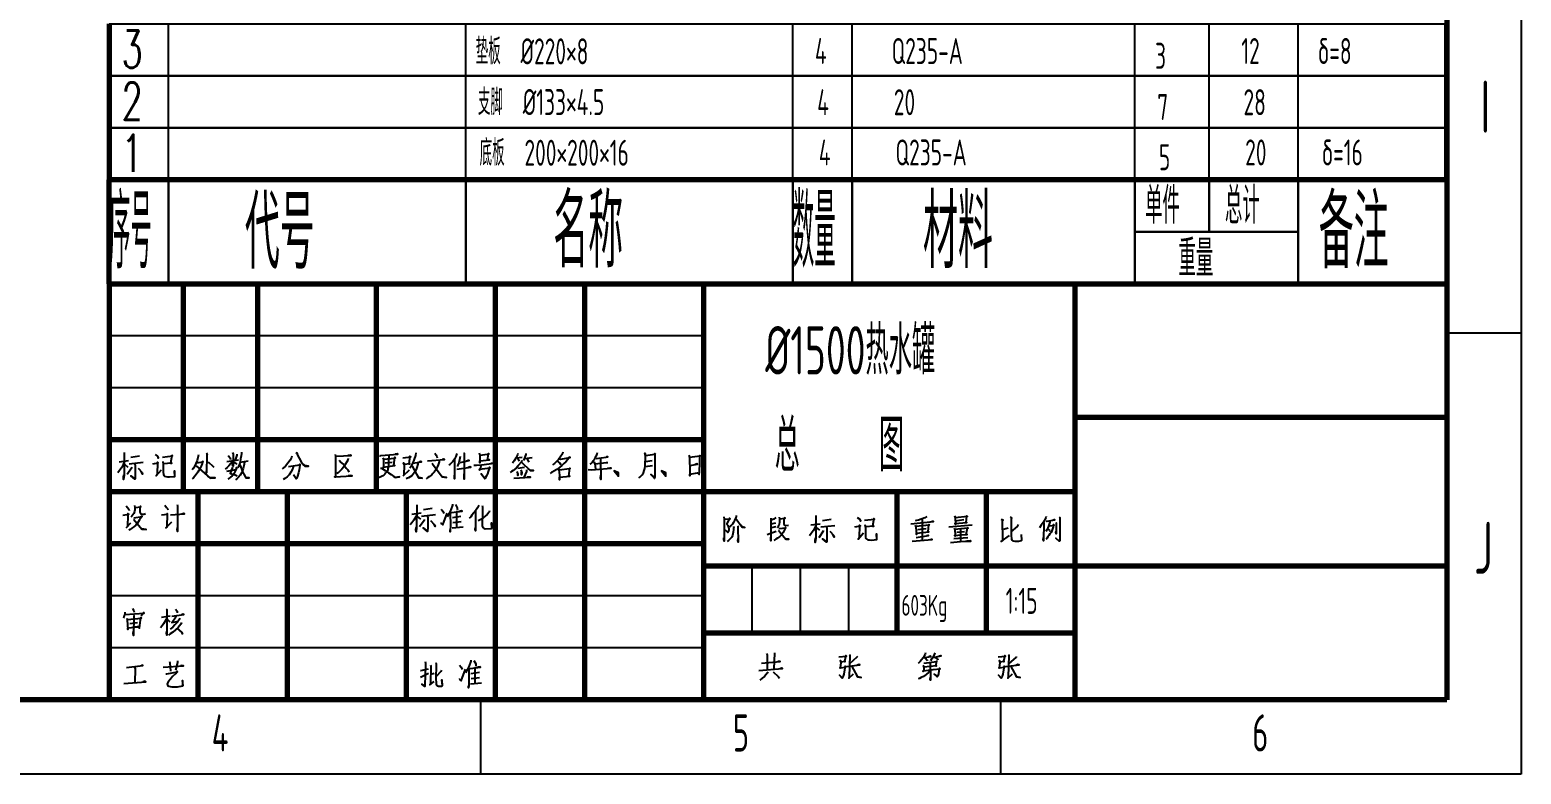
# Model space of a CAD drawing. Header units: millimetres. Extents: x -3150 to 3150, y -4455 to 4455.
# Drawn here: x 140 to 3150, y -4455 to -2952 of the extents above; entities that cross this region are included whole.
import ezdxf

# ---------------------------------------------------------------- set-up
doc = ezdxf.new("R2010")
doc.units = ezdxf.units.MM
doc.linetypes.add('EB_DASHDOT', pattern=[39, 30, -3, 3, -3])
doc.layers.add('CAXA0', color=7, linetype='Continuous', lineweight=70)
doc.styles.add('UserTxtStyle1', font='isocp.shx', dxfattribs={"width": 0.667, "bigfont": 'gbcbig.shx'})
doc.styles.add('UserTxtStyle2', font='txt', dxfattribs={"width": 0.408163, "bigfont": 'gbcbig.shx'})
doc.styles.add('UserTxtStyle3', font='txt', dxfattribs={"width": 0.667, "bigfont": 'gbcbig.shx'})
doc.styles.add('UserTxtStyle4', font='txt', dxfattribs={"width": 0.667, "bigfont": 'gbcbig.shx'})
doc.styles.add('UserTxtStyle5', font='txt', dxfattribs={"width": 0.667, "bigfont": 'gbcbig.shx'})
doc.styles.add('UserTxtStyle6', font='txt', dxfattribs={"width": 0.667, "bigfont": 'gbcbig.shx'})
doc.styles.add('UserTxtStyle7', font='txt', dxfattribs={"width": 0.667, "bigfont": 'gbcbig.shx'})
doc.styles.add('UserTxtStyle8', font='txt', dxfattribs={"width": 0.667, "bigfont": 'gbcbig.shx'})

# ---------------------------------------------------------------- blocks, each defined once
blk = doc.blocks.new('CAXBLOCK1', base_point=(3000, -4305))
at = {"layer": 'CAXA0', "color": 0, "linetype": 'Continuous', "lineweight": 25}
for p, q in [((3150, 4455), (3150, -4455)), ((3000, -3564), (3150, -3564)), ((1050, -4455), (1050, -4305)), ((2100, -4455), (2100, -4305)), ((3150, -4455), (-3150, -4455))]:
    blk.add_line(p, q, dxfattribs=at)
at = {"layer": 'CAXA0', "color": 0, "linetype": 'Continuous', "lineweight": 70}
for p, q in [((3000, 4305), (3000, -4305)), ((3000, -4305), (-2775, -4305))]:
    blk.add_line(p, q, dxfattribs=at)
at = {"layer": 'CAXA0', "color": 0, "linetype": 'Continuous', "lineweight": 25, "attachment_point": 1, "style": 'UserTxtStyle1'}
for s, insert, char_height in [('I', (3067.5, -3054.3), 105), ('J', (3055, -3945.3), 105), ('4', (507.1, -4334.2), 75), ('5', (1558.9, -4334.2), 75), ('6', (2607.1, -4334.2), 75)]:
    blk.add_mtext(s, dxfattribs=dict(at, insert=insert, char_height=char_height))
blk = doc.blocks.new('CAXBLOCK2', base_point=(3000, -3465))
at = {"layer": 'CAXA0', "color": 0, "linetype": 'Continuous', "lineweight": 70}
for p, q in [((300, -3465), (3000, -3465)), ((300, -3465), (300, -4305)), ((450, -3885), (450, -3465)), ((600, -3885), (600, -3465)), ((840, -3885), (840, -3465)), ((1080, -3885), (1080, -3465)), ((1260, -3885), (1260, -3465)), ((1500, -3465), (1500, -4305)), ((2250, -4305), (2250, -3465)), ((3000, -3465), (3000, -4305)), ((3000, -3735), (2250, -3735)), ((1500, -3780), (300, -3780)), ((2250, -3885), (300, -3885)), ((480, -4305), (480, -3885)), ((660, -4305), (660, -3885)), ((900, -4305), (900, -3885)), ((1080, -4305), (1080, -3885)), ((1260, -4305), (1260, -3885)), ((1890, -3885), (1890, -4170)), ((2070, -3885), (2070, -4170)), ((1500, -3990), (300, -3990)), ((2250, -4035), (1500, -4035)), ((3000, -4035), (2250, -4035)), ((2250, -4170), (1500, -4170)), ((3000, -4305), (300, -4305))]:
    blk.add_line(p, q, dxfattribs=at)
at = {"layer": 'CAXA0', "color": 0, "linetype": 'Continuous', "lineweight": 25}
for p, q in [((1500, -3570), (300, -3570)), ((1500, -3675), (300, -3675)), ((1597.5, -4035), (1597.5, -4170)), ((1695, -4035), (1695, -4170)), ((1792.5, -4035), (1792.5, -4170)), ((1500, -4095), (300, -4095)), ((1500, -4200), (300, -4200))]:
    blk.add_line(p, q, dxfattribs=at)
for points in [[(320.5, -3824.2), (339.3, -3821.6)], [(330.5, -3805.4), (330.1, -3851.3), (329.2, -3859.6), (328.8, -3855.2), (329.7, -3850.4)], [(344.1, -3815), (361.6, -3812.4)], [(392.8, -3809.3), (398, -3812.8), (399.3, -3814.6), (399.3, -3816.8), (398.9, -3813.7)], [(407.7, -3814.6), (427.8, -3812.4), (426.5, -3811.1), (423.8, -3826.8), (426.5, -3826.8), (409.4, -3828.1)], [(480.1, -3810.4), (479.7, -3813), (477.5, -3821.8), (474.8, -3827.9), (472.7, -3832.3), (470, -3836.7), (467.4, -3840.2)], [(496.3, -3806), (497.6, -3808.2), (497.2, -3810.4), (496.7, -3846.7), (496.3, -3844.5), (497.2, -3839.7)], [(537.5, -3823.5), (561.2, -3820)], [(540.2, -3811.3), (544.1, -3816.1), (545, -3819.2)], [(549.3, -3805.6), (550.2, -3808.7), (550.2, -3832.7), (549.3, -3829.7), (550.2, -3827)], [(558.1, -3808.7), (558.1, -3810.8), (554.6, -3820.9)], [(567.3, -3804.7), (567.3, -3807.3), (566.8, -3812.2), (565.5, -3818.3), (564.2, -3824.8), (562.5, -3830.1), (560.3, -3834.9), (559.8, -3836.2)], [(564.7, -3824.8), (580.8, -3822.2)], [(668.8, -3812.6), (668.4, -3815.7), (665.3, -3820.9), (660.5, -3827), (655.7, -3832.7), (651.8, -3836.2), (649.2, -3838.4)], [(676.7, -3805.2), (678.9, -3806), (680.2, -3810.8), (683.3, -3817), (687.7, -3824), (693.3, -3831), (695.1, -3833.2), (702.1, -3832.7), (695.1, -3831.8), (692.9, -3829.7)], [(756.3, -3809.1), (756.7, -3813.5), (756.7, -3855.5), (755, -3854.2), (790.8, -3852.4), (788.2, -3852), (782.5, -3852.8)], [(757.6, -3813), (788.7, -3811.3), (787.3, -3810.8), (782.1, -3811.7)], [(782.5, -3817.4), (781.7, -3820.9), (779.5, -3824.4), (776.4, -3829.7), (773.8, -3834), (769.8, -3838.8), (765.9, -3843.2), (762.4, -3846.3), (759.8, -3848)], [(764.2, -3820.9), (768.5, -3825.3), (773.8, -3830.5), (778.6, -3836.7), (781.7, -3840.6), (783.8, -3845.4)], [(864.4, -3810.6), (864, -3824.6), (863.6, -3831.6), (863.2, -3835.6), (862.8, -3837.8), (862.4, -3840.4), (861.2, -3843), (860, -3845.2), (858, -3847.4), (856.4, -3849.1), (854.4, -3850.9), (852.4, -3852.6), (849.6, -3853.9), (846.8, -3855.2), (844, -3856.6), (842.8, -3857)], [(846, -3811.1), (847.6, -3811.9), (848.4, -3811.5), (882.8, -3808.4), (881.6, -3808), (877.6, -3808.9)], [(852.4, -3815.9), (853.6, -3819.8), (853.6, -3828.1), (853.6, -3835.6), (853.2, -3834.7), (876.8, -3831.6), (874.4, -3831.6), (876.8, -3815), (877.6, -3816.3), (876.4, -3817.2), (853.6, -3819.4)], [(892.8, -3816.3), (908.8, -3814.1), (907.2, -3812.8), (905.2, -3828.1), (907.2, -3828.1), (895.2, -3829.9), (894.4, -3825.9), (895.2, -3830.8), (894.8, -3850.4)], [(919.2, -3806.2), (918.4, -3811.5), (916, -3818.5), (912.8, -3825.9), (910.4, -3830.8), (908.8, -3834.2), (907.2, -3837.3)], [(966, -3821.6), (966, -3824.2), (964, -3830.3), (962, -3835.1), (959.6, -3840.4), (956, -3844.8), (955.6, -3845.6), (953.2, -3847.8), (950.4, -3850.9), (946.8, -3853.5), (943.6, -3856.1), (940, -3858.3)], [(942.4, -3822.4), (977.2, -3819.4), (974.8, -3818.9), (972.4, -3819.8)], [(957.2, -3806.7), (960, -3810.6), (961.2, -3813.2), (962, -3815.9)], [(1001.6, -3807.6), (999.6, -3813.2), (996.8, -3818.5), (993.6, -3823.3), (990.4, -3827.2), (988, -3829.9), (986.4, -3831.6)], [(996.8, -3819.8), (997.2, -3846.1), (997.2, -3853.5), (997.2, -3858.8), (996.8, -3856.1), (997.2, -3851.3)], [(1008.4, -3813.2), (1007.2, -3820.2), (1005.6, -3826.4), (1004, -3830.8), (1002.8, -3833.4)], [(1008.4, -3825.5), (1026.8, -3821.6), (1024.8, -3821.6), (1021.6, -3822.9)], [(1016, -3805.8), (1017.2, -3807.6), (1016.4, -3806.7), (1016.8, -3859.2), (1016.4, -3855.2), (1016.8, -3848.7)], [(1046.8, -3805.8), (1048.4, -3811.1), (1048.4, -3826.4), (1048.4, -3822.4), (1067.6, -3820.2), (1064.4, -3820.2), (1065.2, -3809.3), (1065.6, -3807.6), (1066.4, -3808.9), (1063.6, -3809.3), (1048.4, -3811.1)], [(1133, -3821.8), (1132.6, -3824), (1125.6, -3831.8), (1125.1, -3832.7), (1121.6, -3836.7), (1115.5, -3841.5), (1112.4, -3843.7), (1109.4, -3845.8)], [(1124.7, -3807.3), (1124.2, -3810.4), (1120.8, -3817), (1117.7, -3822.2), (1114.2, -3826.6)], [(1121.2, -3816.1), (1133.9, -3814.8)], [(1124.2, -3816.5), (1127.3, -3823.1)], [(1140.9, -3807.3), (1141.3, -3809.5), (1136.1, -3821.8)], [(1138.2, -3817.4), (1154, -3815.2)], [(1143.1, -3817.8), (1147, -3824.8)], [(1209.6, -3818.3), (1210.9, -3818.7), (1230.6, -3815.7), (1229.3, -3814.8), (1225.8, -3819.2), (1221.9, -3824), (1217.9, -3827.9), (1213.6, -3831.8), (1208.8, -3835.8), (1203.5, -3839.7), (1197.8, -3843.2), (1196.9, -3843.7), (1193.4, -3845.4), (1189.9, -3847.6)], [(1215.8, -3804.7), (1215.3, -3807.8), (1210.1, -3814.8), (1207, -3819.2), (1203.5, -3823.1), (1199.1, -3827.5), (1194.8, -3830.5)], [(1270.7, -3829.2), (1271.1, -3829.2), (1273.1, -3827.5), (1275.5, -3824.8), (1277.2, -3822.2), (1279.6, -3819.2), (1281.6, -3815.7), (1283.2, -3812.2), (1284.4, -3810), (1285.2, -3808.2), (1286, -3805.2)], [(1282.8, -3817.8), (1303.4, -3814.8), (1306.6, -3814.3), (1304.2, -3813.9), (1301.8, -3815.2)], [(1292.1, -3816.5), (1292.5, -3859.8), (1291.7, -3857.2), (1292.5, -3851.1)], [(1368.9, -3856.8), (1370.9, -3855), (1373.3, -3853.3), (1376.2, -3850.2), (1378.6, -3846.3), (1380.2, -3841.9), (1381.4, -3837.5), (1382.2, -3832.7), (1382.2, -3826.6), (1382.2, -3825.7), (1382.6, -3819.2), (1382.6, -3811.3), (1381.4, -3806.5), (1382.6, -3811.3), (1401.2, -3808.7), (1401.2, -3807.3), (1402.4, -3808.7), (1401.2, -3809.1), (1401.6, -3854.6), (1400.8, -3858.1), (1398.8, -3855), (1396.4, -3852.8), (1396.4, -3852.4), (1393.1, -3849.8), (1401.2, -3856.8)], [(1382.6, -3823.5), (1395.9, -3821.3)], [(1470.3, -3810.8), (1471.1, -3815.2), (1471.5, -3824.8), (1471.9, -3834.9), (1471.9, -3836.2), (1471.9, -3843.2), (1471.9, -3852.4), (1471.9, -3849.3), (1487.7, -3846.7), (1490.9, -3849.8), (1491.7, -3845.8), (1491.7, -3840.6), (1492.1, -3830.5), (1492.5, -3820), (1492.5, -3811.3), (1492.9, -3812.6), (1471.5, -3815.7)], [(330.5, -3824.6), (328.3, -3829.9), (324.8, -3836), (320.9, -3841.7), (317.4, -3846.1)], [(331.4, -3829), (338, -3834.7)], [(345.8, -3835.1), (345.4, -3836.9), (336.2, -3850)], [(340.2, -3828.1), (368.6, -3825.1)], [(351.5, -3828.1), (352.8, -3830.8), (352.8, -3852.6), (352.4, -3857.4), (352, -3859.2), (343.7, -3852.2), (352, -3858.3)], [(358.5, -3836.9), (366.4, -3845.6), (367.7, -3849.1), (364.7, -3843.4)], [(388, -3828.1), (399.3, -3825.9), (397.6, -3824.6), (396.7, -3850), (395, -3852.6), (405.5, -3840.4)], [(408.5, -3823.3), (409.4, -3829.9), (409.4, -3844.8), (409.8, -3849.6), (410.7, -3851.8), (412, -3853.1), (414.2, -3853.9), (417.7, -3854.4), (421.7, -3854.8), (432.6, -3853.5), (431.7, -3842.1), (431.7, -3853.5)], [(475.7, -3826.2), (489.7, -3824.4), (488.4, -3823.5), (487.5, -3827.5), (485.8, -3833.2), (484, -3836.7), (481.4, -3841.5), (479.2, -3845.4), (475.7, -3849.8), (473.1, -3853.3), (470, -3856.3), (467.8, -3858.5)], [(475.7, -3832.3), (503.7, -3857.2), (513.8, -3856.8), (513.3, -3856.8), (504.2, -3856.3), (499.3, -3853.3)], [(500.2, -3824.8), (501.1, -3825.3), (509, -3832.3), (511.2, -3834.9)], [(549.8, -3823.1), (545.8, -3827.9), (541.9, -3832.3), (538, -3835.8), (534, -3838.8)], [(537.5, -3842.8), (556.3, -3839.7), (556.8, -3835.8), (556.8, -3837.5), (554.6, -3842.8), (551.5, -3848.5), (548.5, -3852.8), (545, -3855.5), (541.9, -3858.1), (539.7, -3859.4)], [(548.9, -3835.3), (544.1, -3847.6), (547.2, -3848.5), (550.7, -3849.3), (554.2, -3850.7), (558.5, -3852.4)], [(550.2, -3824), (555.5, -3826.6), (558.1, -3828.8)], [(573.4, -3824.8), (572.1, -3832.3), (570.8, -3837.5), (569.5, -3841.9), (567.7, -3845.8), (564.2, -3851.1), (561.2, -3855), (557.7, -3858.5), (555, -3860.3)], [(563.8, -3830.5), (564.7, -3831.4), (569, -3843.7), (572.1, -3849.3), (575.2, -3855.5), (576, -3856.8), (582.6, -3856.3), (576, -3855.9), (573.8, -3853.3)], [(671, -3832.7), (671.5, -3835.3), (669.3, -3840.6), (667.1, -3845), (663.6, -3850.7), (659.2, -3854.6), (654.8, -3857.7), (651.3, -3859.8)], [(662.3, -3833.6), (685, -3830.5), (685, -3829.2), (685.9, -3830.1), (685, -3831), (683.7, -3840.6), (682.4, -3846.7), (680.2, -3853.3), (678, -3857.7), (677.6, -3858.5), (675, -3854.2), (671.9, -3850.7)], [(847.6, -3836.9), (849.6, -3836.9), (857.2, -3841.7), (863.6, -3846.1), (869.6, -3850), (877.2, -3855.7), (886, -3854.8), (877.6, -3855.7), (874.8, -3853.9)], [(857.2, -3826.4), (871.6, -3824.6)], [(893.6, -3852.2), (906, -3840.4)], [(922.8, -3825.9), (922.8, -3828.6), (921.2, -3835.6), (919.6, -3839.5), (918, -3843), (916, -3846.1), (913.6, -3849.1), (910.8, -3852.2), (907.6, -3854.4), (904.4, -3856.6), (902, -3857.4), (899.6, -3858.3)], [(910.8, -3832.5), (912, -3832.9), (924.4, -3856.6), (932, -3857), (924.8, -3855.7), (922.8, -3853.1)], [(912.8, -3826.8), (930.8, -3824.2), (928.8, -3823.8), (925.6, -3824.6)], [(951.2, -3827.2), (952.8, -3828.1), (972, -3854.8), (980.8, -3856.1), (972.4, -3854.4), (969.6, -3851.8)], [(1002, -3839.1), (1030.4, -3834.7), (1028.4, -3834.2), (1024.8, -3835.6)], [(1036, -3831.2), (1041.2, -3831.2), (1051.6, -3830.3), (1077.2, -3827.2), (1074.4, -3826.8), (1070.4, -3827.7)], [(1051.2, -3830.3), (1048.4, -3840.8), (1047.6, -3839.1), (1068.8, -3836.4), (1067.6, -3834.7), (1067.6, -3836.4), (1065.2, -3843.9), (1063.6, -3848.7), (1061.6, -3852.6), (1060, -3855.7), (1058.8, -3857.9), (1058, -3858.3), (1050.8, -3848.2), (1058.4, -3857.4)], [(1122.9, -3843.7), (1125.1, -3849.3), (1125.1, -3852), (1124.7, -3848.5)], [(1138.7, -3835.8), (1124.7, -3837.5)], [(1131.2, -3840.2), (1133, -3846.7), (1132.1, -3850.2), (1132.1, -3845.4)], [(1132.1, -3824.8), (1149.6, -3841.5), (1156.6, -3841.5), (1149.6, -3841), (1146.1, -3838)], [(1142.2, -3840.6), (1142.2, -3843.7), (1136.9, -3855.9)], [(1204.8, -3823.1), (1205.7, -3823.5), (1210.5, -3827.5), (1210.9, -3829.7), (1209.2, -3826.6)], [(1207, -3838.8), (1207.9, -3840.2), (1208.8, -3851.1), (1209.2, -3852.4), (1209.2, -3860.3), (1208.8, -3856.8), (1208.8, -3855.5), (1230.2, -3853.3), (1229.8, -3853.3), (1227.6, -3853.3), (1229.8, -3837.1), (1230.6, -3838), (1229.3, -3838.4), (1208.3, -3841)], [(1267.1, -3839.7), (1273.1, -3840.6), (1281.6, -3839.7), (1313.1, -3837.1), (1310.7, -3836.7), (1306.2, -3837.5)], [(1306.6, -3826.2), (1303, -3826.2), (1280.8, -3828.8), (1279.2, -3824.8), (1280.4, -3827.5), (1281.6, -3839.3)], [(1327.6, -3848.9), (1319.1, -3842.1), (1328, -3853.4), (1328, -3846.5), (1319.1, -3842.1)], [(1396.8, -3832.3), (1381.8, -3834)], [(1423.4, -3848.9), (1414.8, -3842.1), (1423.8, -3853.4), (1423.8, -3846.5), (1414.8, -3842.1)], [(1471.9, -3831.4), (1487.7, -3828.8), (1486.1, -3828.3), (1482.4, -3830.1)], [(1117.2, -3857.2), (1150.5, -3855), (1148.3, -3855), (1143.5, -3855.5)], [(351.5, -3912.6), (351.9, -3916.5), (351.9, -3920.9), (351, -3924.8), (349.7, -3928.8), (348, -3931.4), (346.2, -3933.6), (344, -3935.8)], [(412.3, -3911.7), (415.8, -3916.1), (417.6, -3918.2), (418.5, -3920.9)], [(437.3, -3910.4), (437.7, -3913.4), (437.7, -3964.6), (437.3, -3961.1), (437.7, -3956.8)], [(920.9, -3911), (920.5, -3957), (919.6, -3965.3), (919.2, -3960.9), (920.1, -3956.1)], [(993.1, -3909.7), (993.1, -3911.9), (989.6, -3921.1), (986.1, -3928.1), (982.1, -3935.1)], [(999.2, -3910.2), (1002.7, -3917.2), (1002.7, -3918.9), (1003.1, -3921.1)], [(1045.9, -3911.9), (1045.1, -3914.5), (1043.3, -3917.2), (1039.4, -3923.3), (1036.3, -3927.2), (1032.4, -3932), (1029.8, -3935.1), (1026.7, -3937.7)], [(1052.9, -3912.3), (1053.8, -3915.4), (1053.8, -3920.2), (1053.8, -3921.1), (1052.9, -3953.5), (1053.8, -3955.7), (1054.2, -3957), (1055.1, -3957.8), (1056.9, -3958.7), (1059.1, -3959.2), (1071.3, -3958.7), (1072.2, -3958.3), (1071.8, -3947.3), (1071.8, -3958.3)], [(327.8, -3931.8), (339.7, -3930.1), (337.9, -3928.3), (337.5, -3931.8), (337, -3955), (334.8, -3956.8), (344, -3947.6)], [(334.4, -3913.4), (339.7, -3919.6), (340.5, -3922.2)], [(349.7, -3937.1), (366.8, -3934.9), (365.5, -3933.6), (363.7, -3937.1), (361.5, -3941.4), (359.3, -3944.9), (357.2, -3948), (353.7, -3951.9), (349.7, -3955.4), (345.8, -3958.5), (342.7, -3960.7), (340.1, -3962)], [(349.3, -3941), (350.2, -3941), (366.3, -3960.2), (374.7, -3960.7), (366.3, -3959.4), (364.2, -3957.6)], [(352.3, -3916.1), (364.2, -3915.2), (363.3, -3913.9), (362, -3917.4), (362, -3920.4), (362, -3923.1), (362, -3926.1), (362.4, -3927.4), (363.3, -3928.8), (365, -3929.2), (367.2, -3929.6), (370.3, -3929.6), (372, -3929.2), (373.3, -3928.3)], [(405.8, -3931.4), (418, -3929.6), (417.2, -3928.8), (416.3, -3955.9), (414.5, -3957.6), (426.3, -3945.4)], [(423.7, -3931.4), (452.2, -3929.2), (450.4, -3928.8), (446.9, -3929.6)], [(920.9, -3930.3), (918.8, -3935.5), (915.2, -3941.7), (911.3, -3947.3), (907.8, -3951.7)], [(910.9, -3929.8), (929.7, -3927.2)], [(921.8, -3934.7), (928.4, -3940.3)], [(936.2, -3940.8), (935.8, -3942.5), (926.6, -3955.7)], [(930.6, -3933.8), (959, -3930.7)], [(941.9, -3933.8), (943.2, -3936.4), (943.2, -3958.3), (942.8, -3963.1), (942.4, -3964.8), (934.1, -3957.8), (942.4, -3964)], [(934.5, -3920.7), (952, -3918)], [(948.9, -3942.5), (956.8, -3951.3), (958.1, -3954.8), (955.1, -3949.1)], [(969, -3948.2), (969.4, -3947.8), (973.4, -3951.7), (982.1, -3928.1)], [(969.9, -3919.8), (973.4, -3923.7), (975.6, -3928.5)], [(988.7, -3925.5), (989.1, -3955.2), (988.7, -3960.9), (988.2, -3965.3), (988.2, -3961.3)], [(991.3, -3926.8), (1012.3, -3923.7), (1011.4, -3923.3), (1007.5, -3924.2), (1000.9, -3925.5), (1000.9, -3957)], [(993.1, -3936.4), (1010.1, -3934.2)], [(1039.4, -3923.7), (1039.4, -3963.5), (1038.9, -3960.5), (1039.4, -3957)], [(1067.8, -3923.3), (1067.4, -3925.9), (1063, -3930.3), (1059.1, -3934.2), (1055.6, -3936.4), (1051.6, -3939.9), (1045.1, -3943.4)], [(1540.4, -3935.1), (1541.2, -3939.9), (1541.2, -3984.5), (1540.4, -3981.4), (1540.8, -3977.5)], [(1541.7, -3939.9), (1553.5, -3939), (1552.2, -3938.1), (1546.5, -3949.1), (1546.5, -3949.9), (1547.4, -3951.2), (1548.7, -3953), (1549.6, -3954.8), (1550.4, -3956.5), (1550.9, -3959.1), (1550.9, -3961.3), (1550.4, -3963.5), (1550, -3965.2), (1549.1, -3966.6), (1544.3, -3962.2)], [(1565.8, -3932.9), (1565.8, -3935.1), (1564.4, -3938.1), (1562.2, -3942.5), (1560.1, -3946.4), (1557.9, -3949.9), (1555.7, -3953), (1553.1, -3956.1)], [(1564.9, -3938.6), (1578, -3956.1), (1583.2, -3956.9), (1578, -3955.2), (1574.9, -3952.1)], [(1635.4, -3938.1), (1635.9, -3942.1), (1635.9, -3983.6), (1635.9, -3980.1), (1635.9, -3976.6)], [(1645.9, -3936.8), (1641.6, -3939.9), (1636.3, -3942.1)], [(1652.5, -3935.9), (1653.4, -3939.9), (1652.9, -3946), (1652.5, -3949.9), (1651.6, -3952.6), (1650.7, -3954.8), (1649.4, -3956.1), (1648.1, -3957.8)], [(1653.4, -3939.4), (1664.3, -3937.7), (1663.4, -3937.2), (1662.1, -3939.9), (1661.7, -3943.4), (1661.7, -3948.2), (1662.1, -3950.4), (1662.6, -3951.7), (1663.9, -3952.1), (1665.6, -3953), (1670.9, -3952.1)], [(1726.6, -3932.9), (1726.1, -3978.8), (1725.2, -3987.1), (1724.8, -3982.8), (1725.7, -3977.9)], [(1740.1, -3942.5), (1757.6, -3939.9)], [(1809.8, -3936.8), (1815.1, -3940.3), (1816.4, -3942.1), (1816.4, -3944.2), (1815.9, -3941.2)], [(1824.7, -3942.1), (1844.8, -3939.9), (1843.5, -3938.6), (1840.9, -3954.3), (1843.5, -3954.3), (1826.4, -3955.6)], [(1950.4, -3934.8), (1946.5, -3937.5), (1939.1, -3940.1), (1933.4, -3941.8), (1929.9, -3942.7), (1927.2, -3943.2)], [(1941.2, -3939.7), (1940.8, -3983)], [(2006.5, -3933.1), (2007.8, -3937.5), (2008.2, -3951), (2006.9, -3948.8), (2031.4, -3946.7), (2030.1, -3946.7), (2031.4, -3933.5), (2032.8, -3934.4), (2007.8, -3937)], [(2007.8, -3943.2), (2025.3, -3941)], [(2100.5, -3939.7), (2104.8, -3942.3), (2102.2, -3941.4), (2103.1, -3983.4), (2100.5, -3985.2), (2117.1, -3973.3)], [(2118.4, -3934.8), (2121.9, -3937.9), (2120.6, -3937), (2120.6, -3946.2), (2120.6, -3955.4), (2120.6, -3963.7), (2120.6, -3969.8), (2120.6, -3970.3), (2120.6, -3972), (2121, -3980.3), (2122.3, -3982.5), (2124.1, -3983.8), (2128, -3984.7), (2135.9, -3984.3), (2141.6, -3983), (2142, -3982.5), (2141.2, -3971.2)], [(2191.1, -3934.8), (2190.7, -3937), (2185.4, -3946.7), (2181, -3952.3), (2177.5, -3957.6)], [(2191.5, -3943.6), (2192.4, -3944), (2193.3, -3944), (2208.6, -3941.4), (2207.3, -3941.4), (2205.1, -3942.3)], [(2217.8, -3935.3), (2219.5, -3937), (2218.7, -3937.5), (2219.1, -3980.8), (2219.1, -3981.2), (2218.7, -3983.8), (2217.8, -3984.7), (2210.8, -3978.2), (2217.8, -3984.3), (2218.7, -3982.5)], [(992.2, -3957.8), (1014.5, -3955.7)], [(993.5, -3946.9), (1010.6, -3944.7)], [(1560.1, -3953.9), (1560.9, -3956.5), (1560.1, -3957.4), (1560.1, -3960.9), (1559.6, -3966.1), (1558.8, -3969.6), (1557.9, -3973.1), (1556.6, -3976.2), (1554.4, -3978.8), (1552.2, -3981), (1550, -3983.2), (1547.4, -3985.4)], [(1568.8, -3953.4), (1569.7, -3954.8), (1569.2, -3955.2), (1569.7, -3986.2), (1569.2, -3982.8), (1569.7, -3978.8)], [(1628.4, -3970.9), (1646.4, -3963.9)], [(1636.3, -3949.1), (1645.5, -3947.3)], [(1645.5, -3955.6), (1636.3, -3957.8)], [(1651.6, -3959.1), (1652.1, -3959.1), (1666.1, -3957.8), (1665.2, -3956.5), (1663, -3961.3), (1661.7, -3964.4), (1660.4, -3967), (1658.6, -3969.6), (1656.4, -3972.2), (1653.8, -3974.9), (1651.6, -3976.6), (1649, -3978.4), (1645.9, -3980.6), (1643.7, -3981.9), (1641.6, -3983.2)], [(1650.7, -3962.6), (1652.1, -3963.9), (1665.6, -3980.6), (1672.2, -3980.6), (1666.1, -3980.1), (1663.9, -3978.4)], [(1726.6, -3952.1), (1724.4, -3957.4), (1720.9, -3963.5), (1716.9, -3969.2), (1713.4, -3973.6)], [(1716.5, -3951.7), (1735.3, -3949.1)], [(1727.4, -3956.5), (1734, -3962.2)], [(1741.9, -3962.6), (1741.4, -3964.4), (1732.2, -3977.5)], [(1736.2, -3955.6), (1764.6, -3952.6)], [(1747.6, -3955.6), (1748.9, -3958.2), (1748.9, -3980.1), (1748.4, -3984.9), (1748, -3986.7), (1739.7, -3979.7), (1748, -3985.8)], [(1754.6, -3964.4), (1762.4, -3973.1), (1763.7, -3976.6), (1760.7, -3970.9)], [(1805, -3955.6), (1816.4, -3953.4), (1814.6, -3952.1), (1813.7, -3977.5), (1812, -3980.1), (1822.5, -3967.9)], [(1825.6, -3950.8), (1826.4, -3957.4), (1826.4, -3972.2), (1826.9, -3977.1), (1827.7, -3979.2), (1829.1, -3980.6), (1831.2, -3981.4), (1834.7, -3981.9), (1838.7, -3982.3), (1849.6, -3981), (1848.7, -3969.6), (1848.7, -3981)], [(1918.1, -3949.7), (1963.6, -3944.9), (1961.8, -3944.5), (1957.4, -3945.8)], [(1927.2, -3952.3), (1928.1, -3956.3), (1929, -3963.3), (1929.4, -3970.7), (1929.4, -3968.1), (1954.8, -3965.9), (1953.1, -3965.9), (1954.8, -3950.6), (1955.2, -3951.9), (1928.1, -3955)], [(1928.6, -3976.8), (1953.9, -3973.3), (1952.2, -3972.9), (1949.6, -3973.8)], [(1932.5, -3961.1), (1949.1, -3958.9)], [(1995.1, -3955.8), (2010.9, -3954.1), (2041.9, -3951.5)], [(2005.6, -3958), (2006.9, -3961.5), (2007.4, -3972), (2007.4, -3974.2), (2006.1, -3972.9), (2019.6, -3971.6), (2031.9, -3971.2), (2030.1, -3970.7), (2032.3, -3957.2), (2034.1, -3958), (2019.2, -3959.8), (2006.9, -3961.1)], [(2011.3, -3966.3), (2026.6, -3965)], [(2018.7, -3959.8), (2018.7, -3985.2)], [(2105.3, -3960.2), (2114.9, -3957.6)], [(2120.6, -3965.9), (2133.3, -3954.5), (2135.5, -3950.6)], [(2186.3, -3946.7), (2185.8, -3983.8), (2185.4, -3981.2), (2185.4, -3980.8), (2185.8, -3976.8)], [(2198.5, -3944.9), (2199, -3945.8), (2196.8, -3951.9), (2194.6, -3957.6), (2192.4, -3961.5), (2190.7, -3964.6)], [(2198.5, -3953.2), (2207.3, -3951.9), (2206.4, -3950.6), (2205.5, -3955.4), (2203.8, -3959.8), (2202.9, -3963.3), (2201.2, -3966.8), (2199, -3969.8), (2196.8, -3973.3), (2194.6, -3976), (2192.4, -3979), (2190.7, -3980.3)], [(2194.2, -3959.8), (2198.1, -3962.4), (2199, -3964.6)], [(2211.2, -3947.1), (2212.1, -3948), (2211.2, -3948.4), (2211.2, -3969.4), (2210.8, -3967.2), (2211.2, -3964.6)], [(1921.1, -3984.7), (1960.9, -3981.2), (1959.2, -3980.8), (1956.6, -3981.7)], [(1998.2, -3986.9), (2018.7, -3985.2), (2028.8, -3984.3), (2039.3, -3984.3), (2038, -3983.8), (2031.4, -3984.3)], [(2005.2, -3979), (2033.2, -3976.8)], [(347.3, -4120.4), (349.9, -4124.8), (350.8, -4127.8)], [(415.2, -4120.8), (416.9, -4123), (416.5, -4122.6), (416.5, -4174.2), (416.1, -4170.2), (416.5, -4165.9)], [(434, -4121.7), (437.1, -4126.1), (437.5, -4127.8), (437.1, -4129.1)], [(331.6, -4127.8), (331.6, -4131.8), (330.7, -4134.8), (329.8, -4137.9), (328.9, -4140.1)], [(331.6, -4132.6), (370.9, -4130), (370.1, -4128.7), (364.8, -4135.7)], [(335.5, -4139.6), (336.4, -4143.6), (338.1, -4162.8), (337.7, -4159.3), (359.6, -4157.6), (356.9, -4157.1), (352.1, -4158)], [(359.6, -4157.6), (361.3, -4159.8), (363.9, -4138.8), (364.8, -4140.5), (337.3, -4143.6)], [(341.6, -4150.6), (357.4, -4148.8)], [(349.1, -4133.9), (349.9, -4134.8), (349.5, -4174.6), (348.6, -4170.7), (349.5, -4165.9)], [(416.9, -4139.2), (413, -4146.2), (409.9, -4151.4), (407.3, -4155.4), (403.8, -4159.3)], [(423.1, -4136.1), (406, -4138.8)], [(416.9, -4142.2), (422.6, -4147.5)], [(445.8, -4148.8), (444.5, -4151.9), (439.2, -4158.9), (434, -4163.2), (428.3, -4168.1), (423.5, -4171.6), (419.6, -4174.2)], [(442.7, -4140.1), (442.3, -4142.2), (437.1, -4148.8), (436.6, -4149.2), (432.7, -4153.6), (428.3, -4158), (423.5, -4161.9)], [(426.6, -4135.7), (451.1, -4132.2), (449.3, -4131.8), (445.8, -4133.1)], [(435.3, -4135.2), (434.9, -4137.9), (427.4, -4148.4), (426.6, -4148.8), (440.1, -4145.8)], [(437.5, -4160.6), (446.2, -4168.1), (448, -4171.6), (445.4, -4167.2)], [(1626.6, -4211.5), (1627.9, -4214.1), (1628.3, -4243.8)], [(1643.2, -4210.2), (1641.5, -4243)], [(1794.1, -4213.2), (1795.8, -4215), (1795, -4214.5), (1793.7, -4259.2), (1792.8, -4260.9), (1802.4, -4252.2)], [(1947.6, -4209.7), (1947.2, -4212.3), (1942.8, -4219.8), (1939.7, -4224.2), (1937.1, -4227.2), (1933.2, -4231.2)], [(1966.4, -4210.2), (1966, -4211.9), (1962.5, -4219.3), (1959.8, -4222.8), (1957.7, -4225.9)], [(2115.1, -4213.2), (2116.8, -4215), (2116, -4214.5), (2114.7, -4259.2), (2113.8, -4260.9), (2123.4, -4252.2)], [(334.8, -4239.4), (368.1, -4235.4), (366.3, -4235), (363.7, -4235.9)], [(351.5, -4238.9), (352.3, -4242.4), (351.9, -4270)], [(408.8, -4238.9), (450, -4235.9), (446.9, -4235.4), (443.8, -4236.3)], [(422, -4227.6), (422.8, -4230.2), (423.7, -4247.2)], [(438.2, -4226.2), (438.2, -4229.3), (433.8, -4244.6)], [(928.3, -4245.3), (929.2, -4245.3), (944.5, -4242.2)], [(937.9, -4227.3), (938.3, -4230.8), (937.5, -4276.3), (937, -4278.1), (930.9, -4273.3), (937, -4277.2)], [(948.4, -4234.8), (949.3, -4237), (948.8, -4273.3), (947.1, -4274.6), (955.8, -4267.6)], [(959.3, -4229.5), (960.2, -4232.2), (959.3, -4264.5), (959.8, -4268.5), (959.8, -4271.1), (960.2, -4273.3), (961.1, -4275), (962.4, -4276.3), (963.3, -4276.8), (965, -4277.2), (966.8, -4277.2), (971.2, -4277.2), (972.5, -4276.3), (972.9, -4275.9), (971.6, -4264.5), (972.5, -4276.3), (971.6, -4276.8)], [(1006.2, -4263.2), (1006.7, -4262.8), (1010.6, -4266.7), (1019.3, -4243.1)], [(1007.1, -4234.8), (1010.6, -4238.7), (1012.8, -4243.5)], [(1030.3, -4224.7), (1030.3, -4226.9), (1026.8, -4236.1), (1023.3, -4243.1), (1019.3, -4250.1)], [(1025.9, -4240.5), (1026.3, -4270.2), (1025.9, -4275.9), (1025.5, -4280.3), (1025.5, -4276.3)], [(1028.5, -4241.8), (1049.5, -4238.7), (1048.7, -4238.3), (1044.7, -4239.2), (1038.2, -4240.5), (1038.2, -4272)], [(1036.4, -4225.2), (1039.9, -4232.2), (1039.9, -4233.9), (1040.3, -4236.1)], [(1611.3, -4245.6), (1659, -4241.7), (1656.8, -4241.2), (1654.2, -4242.1)], [(1616.5, -4230.7), (1654.2, -4227.7), (1652.8, -4227.2), (1649.8, -4227.7)], [(1773.1, -4218), (1788.4, -4216.7), (1787.1, -4215.4), (1784, -4227.2), (1785.8, -4227.2), (1776.6, -4228.5), (1776.2, -4225.5), (1776.6, -4229.4), (1775.7, -4241.2), (1774.8, -4239.9), (1786.2, -4238.6), (1785.3, -4236.8), (1784.9, -4239.9), (1782.7, -4253), (1781.4, -4257), (1780.5, -4259.6), (1779.7, -4261.3), (1774, -4255.2), (1779.7, -4260.5), (1780.5, -4259.6)], [(1788.4, -4237.3), (1815.5, -4234.2), (1813.3, -4233.8), (1809.8, -4234.7)], [(1810.3, -4217.6), (1809.4, -4218.9), (1794.5, -4232)], [(1798.5, -4236.4), (1810.7, -4258.7), (1817.7, -4259.6), (1810.7, -4258.3), (1809, -4255.7)], [(1944.1, -4230.7), (1970.3, -4227.7), (1969.5, -4227.2), (1968.6, -4236), (1969.9, -4236), (1944.1, -4238.6), (1943.7, -4236.4), (1944.1, -4238.6), (1944.1, -4246), (1943.2, -4247.3), (1942.8, -4246.5), (1963.3, -4243.4), (1977.3, -4242.1), (1976, -4240.8), (1974.7, -4246), (1973.8, -4252.2), (1972.5, -4256.1), (1971.2, -4258.7), (1965.5, -4253), (1971.7, -4257.4)], [(1943.2, -4219.8), (1958.5, -4217.2), (1957.2, -4216.7), (1954.6, -4217.6)], [(1947.2, -4220.2), (1951.1, -4224.6), (1951.5, -4226.3)], [(1957.2, -4229.8), (1957.7, -4260.5), (1958.1, -4265.3), (1957.2, -4263.1), (1957.7, -4259.2)], [(1962.9, -4219.3), (1979.5, -4215.8), (1977.8, -4215.8), (1974.7, -4216.7)], [(1966, -4218.9), (1971.7, -4222.4), (1972.5, -4224.6)], [(2094.1, -4218), (2109.4, -4216.7), (2108.1, -4215.4), (2105, -4227.2), (2106.8, -4227.2), (2097.6, -4228.5), (2097.2, -4225.5), (2097.6, -4229.4), (2096.7, -4241.2), (2095.8, -4239.9), (2107.2, -4238.6), (2106.3, -4236.8), (2105.9, -4239.9), (2103.7, -4253), (2102.4, -4257), (2101.5, -4259.6), (2100.7, -4261.3), (2095, -4255.2), (2100.7, -4260.5), (2101.5, -4259.6)], [(2109.4, -4237.3), (2136.5, -4234.2), (2134.3, -4233.8), (2130.8, -4234.7)], [(2131.3, -4217.6), (2130.4, -4218.9), (2115.5, -4232)], [(2119.5, -4236.4), (2131.7, -4258.7), (2138.7, -4259.6), (2131.7, -4258.3), (2130, -4255.7)], [(330, -4271.8), (373.8, -4268.2), (372.5, -4267.4), (368.5, -4268.7)], [(414.5, -4252.1), (415.4, -4252.5), (416.3, -4252.5), (438.2, -4248.6), (436.8, -4247.7), (433.8, -4252.1), (428.1, -4257.8), (424.2, -4263), (419.3, -4268.7), (417.6, -4270.9), (417.2, -4273.1), (417.6, -4274.8), (418.5, -4276.6), (420.7, -4277.4), (423.3, -4277.9), (426.8, -4278.3), (432, -4278.8), (437.7, -4278.3), (441.7, -4277.9), (445.6, -4277.4), (448.7, -4276.6), (449.5, -4275.7), (447.8, -4266.1), (448.2, -4276.1)], [(928.7, -4259.3), (944.5, -4251)], [(955.8, -4251.8), (949.3, -4254)], [(970.7, -4244.8), (969.4, -4247.9), (959.8, -4257.5)], [(1029.4, -4272.8), (1051.7, -4270.7)], [(1030.3, -4251.4), (1047.3, -4249.2)], [(1030.7, -4261.9), (1047.8, -4259.7)], [(1629.2, -4248.2), (1627.9, -4251.3), (1622.7, -4257.8), (1618.3, -4261.3), (1613.5, -4265.3)], [(1640.6, -4248.2), (1650.7, -4257.4), (1652.8, -4260.9)], [(1957.2, -4244.3), (1954.2, -4249.1), (1949.3, -4253.5), (1943.7, -4257.4), (1939.3, -4260), (1935.8, -4261.8), (1932.7, -4262.7)]]:
    blk.add_lwpolyline(points, dxfattribs=at)
blk = doc.blocks.new('CAXBLOCK6')
at = {"layer": 'CAXA0', "color": 0, "linetype": 'Continuous', "lineweight": 70}
for p in [(300, -3465), (420, -3255)]:
    blk.add_line(p, (300, -3255), dxfattribs=at)
at = {"layer": 'CAXA0', "color": 0, "linetype": 'Continuous', "lineweight": 25}
for p in [(420, -3255), (300, -3465)]:
    blk.add_line(p, (420, -3465), dxfattribs=at)
at = {"layer": 'CAXA0', "color": 0, "linetype": 'Continuous', "lineweight": 25, "insert": (300, -3286.15), "char_height": 147, "attachment_point": 1, "style": 'UserTxtStyle2'}
blk.add_mtext('序号', dxfattribs=at)
blk = doc.blocks.new('CAXBLOCK7')
at = {"layer": 'CAXA0', "color": 0, "linetype": 'Continuous', "lineweight": 25}
for p, q in [((420, -3465), (420, -3255)), ((1020, -3255), (1020, -3465)), ((420, -3465), (1020, -3465))]:
    blk.add_line(p, q, dxfattribs=at)
at = {"layer": 'CAXA0', "color": 0, "linetype": 'Continuous', "lineweight": 70}
blk.add_line((1020, -3255), (420, -3255), dxfattribs=at)
at = {"layer": 'CAXA0', "color": 0, "linetype": 'Continuous', "lineweight": 25, "insert": (573.914475, -3287.375), "char_height": 147, "attachment_point": 1, "style": 'UserTxtStyle3'}
blk.add_mtext('代号', dxfattribs=at)
blk = doc.blocks.new('CAXBLOCK8')
at = {"layer": 'CAXA0', "color": 0, "linetype": 'Continuous', "lineweight": 25}
for p, q in [((1020, -3465), (1020, -3255)), ((1680, -3255), (1680, -3465)), ((1020, -3465), (1680, -3465))]:
    blk.add_line(p, q, dxfattribs=at)
at = {"layer": 'CAXA0', "color": 0, "linetype": 'Continuous', "lineweight": 70}
blk.add_line((1680, -3255), (1020, -3255), dxfattribs=at)
at = {"layer": 'CAXA0', "color": 0, "linetype": 'Continuous', "lineweight": 25, "insert": (1196.414475, -3284.925), "char_height": 147, "attachment_point": 1, "style": 'UserTxtStyle4'}
blk.add_mtext('名称', dxfattribs=at)
blk = doc.blocks.new('CAXBLOCK9')
at = {"layer": 'CAXA0', "color": 0, "linetype": 'Continuous', "lineweight": 25}
for p, q in [((1680, -3465), (1680, -3255)), ((1800, -3255), (1800, -3465)), ((1680, -3465), (1800, -3465))]:
    blk.add_line(p, q, dxfattribs=at)
at = {"layer": 'CAXA0', "color": 0, "linetype": 'Continuous', "lineweight": 70}
blk.add_line((1800, -3255), (1680, -3255), dxfattribs=at)
at = {"layer": 'CAXA0', "color": 0, "linetype": 'Continuous', "lineweight": 25, "insert": (1680, -3284.925), "char_height": 147, "attachment_point": 1, "style": 'UserTxtStyle2'}
blk.add_mtext('数量', dxfattribs=at)
blk = doc.blocks.new('CAXBLOCK10')
at = {"layer": 'CAXA0', "color": 0, "linetype": 'Continuous', "lineweight": 25}
for p, q in [((1800, -3465), (1800, -3255)), ((2370, -3255), (2370, -3465)), ((1800, -3465), (2370, -3465))]:
    blk.add_line(p, q, dxfattribs=at)
at = {"layer": 'CAXA0', "color": 0, "linetype": 'Continuous', "lineweight": 70}
blk.add_line((2370, -3255), (1800, -3255), dxfattribs=at)
at = {"layer": 'CAXA0', "color": 0, "linetype": 'Continuous', "lineweight": 25, "insert": (1942.664475, -3286.15), "char_height": 147, "attachment_point": 1, "style": 'UserTxtStyle5'}
blk.add_mtext('材料', dxfattribs=at)
blk = doc.blocks.new('CAXBLOCK11')
at = {"layer": 'CAXA0', "color": 0, "linetype": 'Continuous', "lineweight": 25}
for p, q in [((2370, -3465), (2370, -3360)), ((2700, -3360), (2370, -3360)), ((2700, -3360), (2700, -3465)), ((2370, -3465), (2700, -3465))]:
    blk.add_line(p, q, dxfattribs=at)
at = {"layer": 'CAXA0', "color": 0, "linetype": 'Continuous', "lineweight": 25, "insert": (2458.2, -3376.2), "char_height": 73.5, "attachment_point": 1, "style": 'UserTxtStyle4'}
blk.add_mtext('重量', dxfattribs=at)
blk = doc.blocks.new('CAXBLOCK12')
at = {"layer": 'CAXA0', "color": 0, "linetype": 'Continuous', "lineweight": 25}
for p, q in [((2370, -3360), (2370, -3255)), ((2520, -3255), (2520, -3360)), ((2370, -3360), (2520, -3360))]:
    blk.add_line(p, q, dxfattribs=at)
at = {"layer": 'CAXA0', "color": 0, "linetype": 'Continuous', "lineweight": 70}
blk.add_line((2520, -3255), (2370, -3255), dxfattribs=at)
at = {"layer": 'CAXA0', "color": 0, "linetype": 'Continuous', "lineweight": 25, "insert": (2390.7, -3270), "char_height": 73.5, "attachment_point": 1, "style": 'UserTxtStyle6'}
blk.add_mtext('单件', dxfattribs=at)
blk = doc.blocks.new('CAXBLOCK13')
at = {"layer": 'CAXA0', "color": 0, "linetype": 'Continuous', "lineweight": 25}
for p, q in [((2520, -3360), (2520, -3255)), ((2700, -3255), (2700, -3360)), ((2520, -3360), (2700, -3360))]:
    blk.add_line(p, q, dxfattribs=at)
at = {"layer": 'CAXA0', "color": 0, "linetype": 'Continuous', "lineweight": 70}
blk.add_line((2700, -3255), (2520, -3255), dxfattribs=at)
at = {"layer": 'CAXA0', "color": 0, "linetype": 'Continuous', "lineweight": 25, "insert": (2552, -3270), "char_height": 73.5, "attachment_point": 1, "style": 'UserTxtStyle7'}
blk.add_mtext('总计', dxfattribs=at)
blk = doc.blocks.new('CAXBLOCK14')
at = {"layer": 'CAXA0', "color": 0, "linetype": 'Continuous', "lineweight": 25}
for q in [(2700, -3255), (3000, -3465)]:
    blk.add_line((2700, -3465), q, dxfattribs=at)
at = {"layer": 'CAXA0', "color": 0, "linetype": 'Continuous', "lineweight": 70}
for q in [(2700, -3255), (3000, -3465)]:
    blk.add_line((3000, -3255), q, dxfattribs=at)
at = {"layer": 'CAXA0', "color": 0, "linetype": 'Continuous', "lineweight": 25, "insert": (2741.414475, -3286.15), "char_height": 147, "attachment_point": 1, "style": 'UserTxtStyle6'}
blk.add_mtext('备注', dxfattribs=at)
blk = doc.blocks.new('CAXBLOCK15')
at = {"layer": 'CAXA0', "color": 0, "linetype": 'Continuous', "lineweight": 25}
blk.add_line((3000, -3465), (3000, -3255), dxfattribs=at)
at = {"layer": 'CAXA0', "color": 0, "linetype": 'Continuous', "lineweight": 70}
blk.add_line((3000, -3255), (3000, -3465), dxfattribs=at)
blk = doc.blocks.new('CAXBLOCK5', base_point=(300, -3465))
at = {"layer": 'CAXA0', "color": 0, "linetype": 'ByBlock', "lineweight": -2}
for name in ['CAXBLOCK6', 'CAXBLOCK7', 'CAXBLOCK8', 'CAXBLOCK9', 'CAXBLOCK10', 'CAXBLOCK12', 'CAXBLOCK13', 'CAXBLOCK14', 'CAXBLOCK15', 'CAXBLOCK11']:
    blk.add_blockref(name, (0, 0), dxfattribs=at)
blk = doc.blocks.new('CAXBLOCK44')
at = {"layer": 'CAXA0', "color": 0, "linetype": 'Continuous', "lineweight": 25, "insert": (325, -3058.3), "char_height": 75, "attachment_point": 1, "style": 'UserTxtStyle8'}
blk.add_mtext('2', dxfattribs=at)
blk = doc.blocks.new('CAXBLOCK43', base_point=(3000, -3150))
at = {"layer": 'CAXA0', "color": 0, "linetype": 'Continuous', "lineweight": 70}
for p, q in [((300, -3045), (300, -3150)), ((3000, -3150), (3000, -3045))]:
    blk.add_line(p, q, dxfattribs=at)
at = {"layer": 'CAXA0', "color": 0, "linetype": 'Continuous', "lineweight": 25}
for p, q in [((300, -3045), (3000, -3045)), ((420, -3150), (420, -3045)), ((1020, -3150), (1020, -3045)), ((1680, -3150), (1680, -3045)), ((1800, -3150), (1800, -3045)), ((2370, -3150), (2370, -3045)), ((2520, -3150), (2520, -3045)), ((2700, -3150), (2700, -3045)), ((3000, -3150), (3000, -3045)), ((3000, -3150), (300, -3150))]:
    blk.add_line(p, q, dxfattribs=at)
at = {"layer": 'CAXA0', "linetype": 'EB_DASHDOT', "lineweight": 25}
blk.add_blockref('CAXBLOCK44', (0, 0), dxfattribs=at)
blk = doc.blocks.new('CAXBLOCK54')
at = {"layer": 'CAXA0', "color": 0, "linetype": 'Continuous', "lineweight": 25, "insert": (325, -2953.3), "char_height": 75, "attachment_point": 1, "style": 'UserTxtStyle8'}
blk.add_mtext('3', dxfattribs=at)
blk = doc.blocks.new('CAXBLOCK53', base_point=(3000, -3045))
at = {"layer": 'CAXA0', "color": 0, "linetype": 'Continuous', "lineweight": 70}
for p, q in [((300, -2940), (300, -3045)), ((3000, -3045), (3000, -2940))]:
    blk.add_line(p, q, dxfattribs=at)
at = {"layer": 'CAXA0', "color": 0, "linetype": 'Continuous', "lineweight": 25}
for p, q in [((300, -2940), (3000, -2940)), ((420, -3045), (420, -2940)), ((1020, -3045), (1020, -2940)), ((1680, -3045), (1680, -2940)), ((1800, -3045), (1800, -2940)), ((2370, -3045), (2370, -2940)), ((2520, -3045), (2520, -2940)), ((2700, -3045), (2700, -2940)), ((3000, -3045), (3000, -2940)), ((3000, -3045), (300, -3045))]:
    blk.add_line(p, q, dxfattribs=at)
at = {"layer": 'CAXA0', "linetype": 'EB_DASHDOT', "lineweight": 25}
blk.add_blockref('CAXBLOCK54', (0, 0), dxfattribs=at)
blk = doc.blocks.new('CAXBLOCK74')
at = {"layer": 'CAXA0', "color": 0, "linetype": 'Continuous', "lineweight": 25, "insert": (325, -3163.3), "char_height": 75, "attachment_point": 1, "style": 'UserTxtStyle8'}
blk.add_mtext('1', dxfattribs=at)
blk = doc.blocks.new('CAXBLOCK73', base_point=(3000, -3255))
at = {"layer": 'CAXA0', "color": 0, "linetype": 'Continuous', "lineweight": 70}
for p, q in [((300, -3150), (300, -3255)), ((3000, -3255), (3000, -3150))]:
    blk.add_line(p, q, dxfattribs=at)
at = {"layer": 'CAXA0', "color": 0, "linetype": 'Continuous', "lineweight": 25}
for p, q in [((300, -3150), (3000, -3150)), ((420, -3255), (420, -3150)), ((1020, -3255), (1020, -3150)), ((1680, -3255), (1680, -3150)), ((1800, -3255), (1800, -3150)), ((2370, -3255), (2370, -3150)), ((2520, -3255), (2520, -3150)), ((2700, -3255), (2700, -3150)), ((3000, -3255), (3000, -3150)), ((3000, -3255), (300, -3255))]:
    blk.add_line(p, q, dxfattribs=at)
at = {"layer": 'CAXA0', "linetype": 'EB_DASHDOT', "lineweight": 25}
blk.add_blockref('CAXBLOCK74', (0, 0), dxfattribs=at)

msp = doc.modelspace()

# ---------------------------------------------------------------- block references
at = {"layer": 'CAXA0', "linetype": 'Continuous', "lineweight": 70}
msp.add_blockref('CAXBLOCK1', (3000, -4305), dxfattribs=at)
at = {"layer": 'CAXA0', "linetype": 'EB_DASHDOT', "lineweight": 25}
for name, p in [('CAXBLOCK53', (3000, -3045)), ('CAXBLOCK43', (3000, -3150)), ('CAXBLOCK73', (3000, -3255)), ('CAXBLOCK5', (300, -3465))]:
    msp.add_blockref(name, p, dxfattribs=at)
at = {"layer": 'CAXA0'}
msp.add_blockref('CAXBLOCK2', (3000, -3465), dxfattribs=at)

# ---------------------------------------------------------------- texts
at = {"layer": 'CAXA0', "linetype": 'Continuous', "lineweight": 25, "attachment_point": 1, "style": 'UserTxtStyle1'}
for s, insert, char_height in [('垫板  {%%C}220×8', (1039.963, -2968.979), 52.5), ('4', (1724.619, -2968.338), 52.5), ('Q235-A', (1879.307, -2968.338), 52.5), ('3', (2411.048, -2978.014), 52.5), ('12', (2585.072, -2968.338), 52.5), ('δ=8', (2739.76, -2968.338), 52.5), ('支脚  {%%C}133×4.5', (1044.454, -3071.488), 52.5), ('4', (1729.111, -3071.722), 52.5), ('20', (1883.799, -3071.722), 52.5), ('7', (2415.539, -3081.398), 52.5), ('28', (2589.563, -3071.722), 52.5), ('底板  200×200×16', (1047.815, -3173.799), 52.5), ('4', (1732.471, -3173.158), 52.5), ('Q235-A', (1887.159, -3173.158), 52.5), ('5', (2418.9, -3182.834), 52.5), ('20', (2592.924, -3173.158), 52.5), ('δ=16', (2747.612, -3173.158), 52.5), ('{%%C}1500热水罐', (1624.363, -3550.244), 97.5), ('  总    图', (1563.308, -3738.668), 105), ('603Kg', (1899.197, -4092.992), 42), ('1:15', (2109.408, -4078.702), 52.5)]:
    msp.add_mtext(s, dxfattribs=dict(at, insert=insert, char_height=char_height))

doc.saveas('drawing.dxf')
